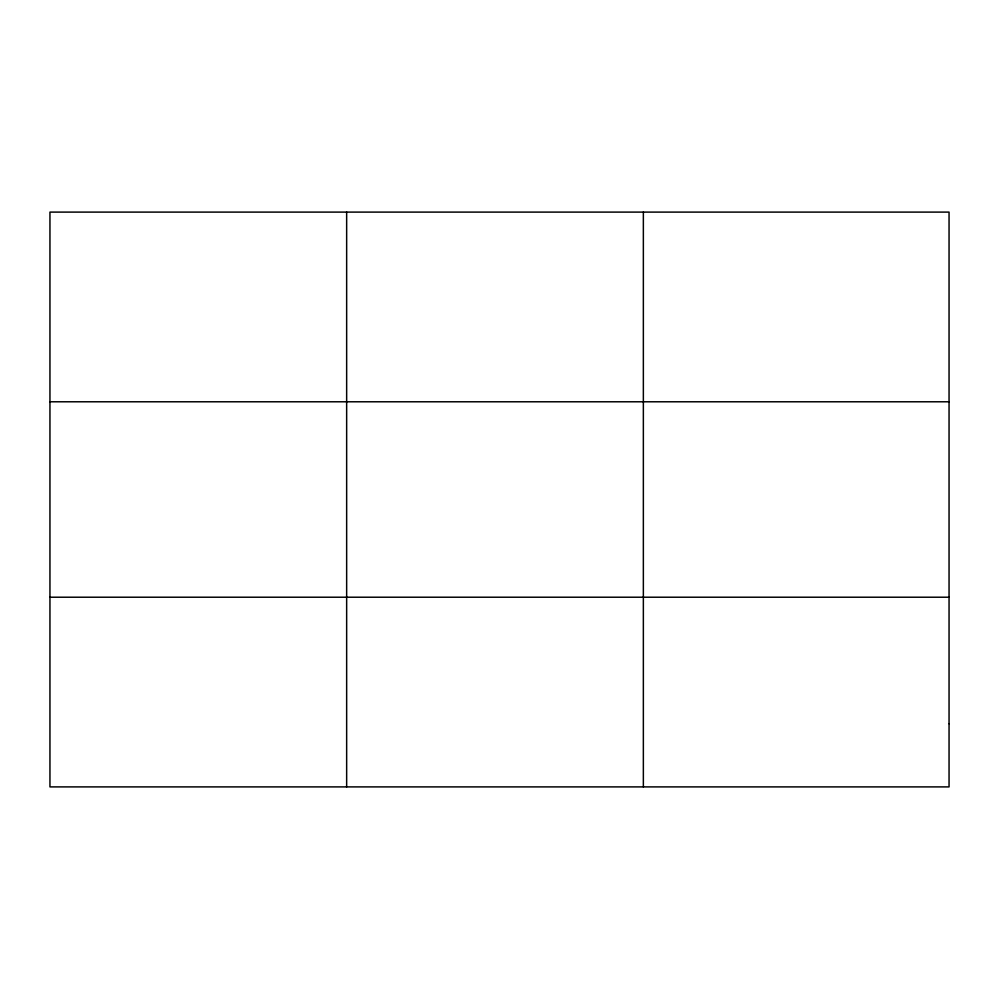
<?xml version="1.0" encoding="UTF-8"?>
<svg xmlns="http://www.w3.org/2000/svg" width="999" height="999" viewBox="0 0 999 999"><rect width="100%" height="100%" fill="white"/><g stroke="black" fill="none" stroke-linecap="round" stroke-linejoin="round"><path stroke-width="1.5" d="M346.653 786.9L346.653 212.1M643.356 786.9L643.356 212.1M49.95 401.785L949.05 401.785M49.95 597.215L949.05 597.215M949.05 723.676L949.05 786.9L49.95 786.9L49.95 212.1L949.05 212.1L949.05 723.676"/></g></svg>
